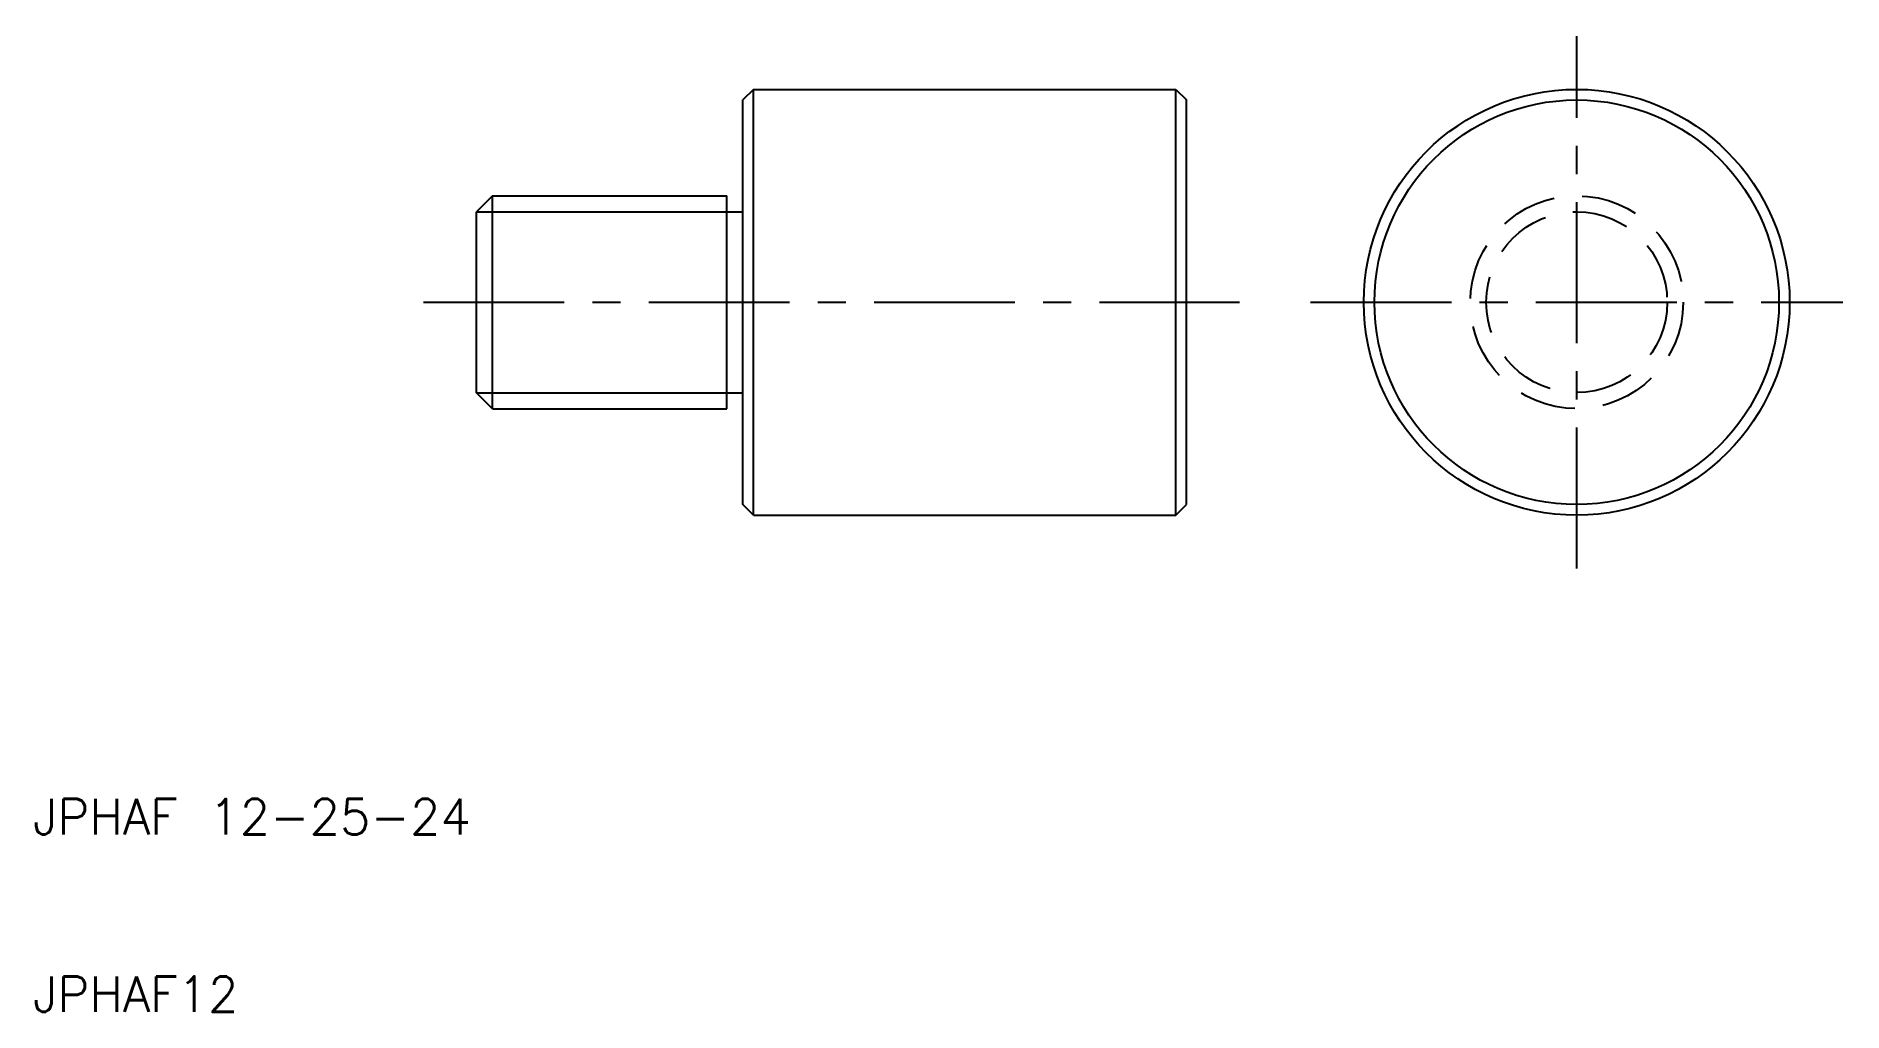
# Model space of a CAD drawing. Extents: x 10 to 112, y 10 to 65.
import ezdxf

# ---------------------------------------------------------------- set-up
doc = ezdxf.new("R2010")
doc.units = 0
doc.header["$LTSCALE"] = 0.25
doc.linetypes.add('CENTER', pattern=[50.8, 31.75, -6.35, 6.35, -6.35])
doc.linetypes.add('DASHED', pattern=[19.05, 12.7, -6.35])
doc.layers.get('0').update_dxf_attribs({"linetype": 'CONTINUOUS'})
doc.layers.add('CENTER', color=1, linetype='CENTER')
doc.styles.get("Standard").update_dxf_attribs({"font": 'txt.shx', "bigfont": 'extfont.shx'})

msp = doc.modelspace()

# ---------------------------------------------------------------- linework, layer by layer
for p, q in [((50.6, 62), (50, 61.4)), ((50, 55.1), (50, 61.4)), ((50.6, 38), (50.6, 62)), ((50.6, 62), (74.4, 62)), ((74.4, 38), (74.4, 62)), ((74.4, 62), (75, 61.4)), ((75, 38.6), (75, 61.4)), ((35.9, 56), (35, 55.1)), ((35, 44.9), (35, 55.1)), ((35.9, 44), (35.9, 56)), ((35.9, 56), (49.1, 56)), ((49.1, 55.1), (49.1, 56)), ((49.1, 44.9), (49.1, 55.1)), ((49.1, 55.1), (50, 55.1)), ((50, 44.9), (50, 55.1)), ((35.9, 44), (35, 44.9)), ((49.1, 44), (49.1, 44.9)), ((49.1, 44.9), (50, 44.9)), ((50, 38.6), (50, 44.9)), ((35.9, 44), (49.1, 44)), ((50.6, 38), (50, 38.6)), ((50.6, 38), (74.4, 38)), ((74.4, 38), (75, 38.6))]:
    msp.add_line(p, q)
at = {"color": 3}
for p, q in [((35, 55.1), (49.1, 55.1)), ((35, 44.9), (49.1, 44.9))]:
    msp.add_line(p, q, dxfattribs=at)
for radius in [12, 11.4]:
    msp.add_circle((97, 50), radius)
at = {"color": 3, "linetype": 'DASHED'}
for radius in [6, 5.1]:
    msp.add_circle((97, 50), radius, dxfattribs=at)
at = {"layer": 'CENTER', "color": 1, "linetype": 'CENTER'}
for p, q in [((97, 35), (97, 65)), ((32, 50), (78, 50)), ((82, 50), (112, 50))]:
    msp.add_line(p, q, dxfattribs=at)

# ---------------------------------------------------------------- texts
for s, p in [('JPHAF 12-25-24', (10, 20)), ('JPHAF12', (10, 10))]:
    msp.add_text(s, height=2).set_placement(p)

doc.saveas('drawing.dxf')
